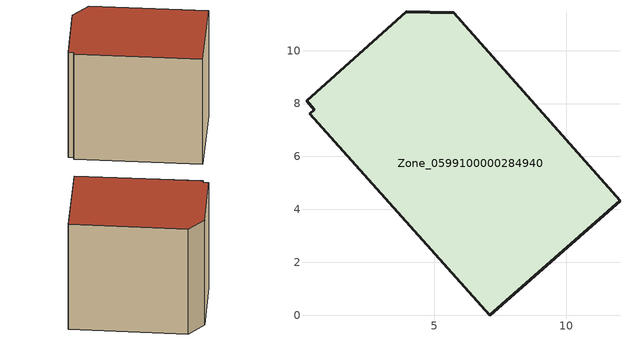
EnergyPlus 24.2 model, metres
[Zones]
Zone_0599100000284940
 floor ground (C_G): 0.18,8.11 3.94,11.47 5.74,11.43 12.03,4.33 7.1,0 0.3,7.61 0.48,7.76 z0
 wall outside (C_F): 7.1,0 12.03,4.33 5.74,11.43 3.94,11.47 0.18,8.11 0.48,7.76 0.3,7.61 7.1,0 z0:10.15
 roof outside (C_R): 3.94,11.47 0.18,8.11 0.48,7.76 0.3,7.61 7.1,0 12.03,4.33 5.74,11.43 z10.15
[BUILDING]
Pand.0599100000284940: North Axis=0; Terrain=City; Loads Convergence Tolerance Value=0.04; Temperature Convergence Tolerance Value=0.4; Solar Distribution=FullExterior; Maximum Number of Warmup Days=25; Minimum Number of Warmup Days=1
[Site:Location]
Rotterdam.The.Hague.AP_ZH_NLD Design_Conditions: Latitude=51.96; Longitude=4.45; Time Zone=1; Elevation=-4.5
[SITE:GROUNDTEMPERATURE:BUILDINGSURFACE]
18, 18, 18, 18, 18, 18, 18, 18, 18, 18, 18, 18
[MATERIAL] Thermal Absorptance=0.9; Solar Absorptance=0.7; Visible Absorptance=0.7
Name | Roughness | Thickness | Conductivity | Density | Specific Heat
G.TI.1946 | MediumSmooth | 0.15 | 1 | 540 | 1210
F.TI.1946 | Rough | 0.3 | 0.857143 | 1920 | 840
R.TI.1946 | MediumRough | 0.2 | 0.1 | 1500 | 1000
[CONSTRUCTION]
C_G: G.TI.1946
C_F: F.TI.1946
C_R: R.TI.1946
[ZONE]
Zone_0599100000284940: Type=1; Multiplier=1; Ceiling Height=Autocalculate; Volume=Autocalculate; Floor Area=autocalculate; Part of Total Floor Area=Yes
[ZONEINFILTRATION:DESIGNFLOWRATE]
Infil_Zone_0599100000284940: Zone or ZoneList or Space or SpaceList=Zone_0599100000284940; Schedule=AlwaysOn; Design Flow Rate Calculation Method=Flow/Area; Flow Rate per Floor Area=0.003; Constant Term Coefficient=1; Temperature Term Coefficient=0; Velocity Term Coefficient=0; Velocity Squared Term Coefficient=0
[HVACTEMPLATE:ZONE:IDEALLOADSAIRSYSTEM]
Zone_0599100000284940: Maximum Heating Supply Air Temperature=50; Minimum Cooling Supply Air Temperature=13; Maximum Heating Supply Air Humidity Ratio=0.0156; Minimum Cooling Supply Air Humidity Ratio=0.0077; Heating Limit=NoLimit; Cooling Limit=NoLimit; Dehumidification Control Type=ConstantSensibleHeatRatio; Cooling Sensible Heat Ratio=0.7; Dehumidification Setpoint=60; Humidification Control Type=None; Humidification Setpoint=30; Outdoor Air Method=None; Outdoor Air Flow Rate per Person=0.00944; Outdoor Air Flow Rate per Zone Floor Area=0; Outdoor Air Flow Rate per Zone=0; Demand Controlled Ventilation Type=None; Outdoor Air Economizer Type=NoEconomizer; Heat Recovery Type=None; Sensible Heat Recovery Effectiveness=0.7; Latent Heat Recovery Effectiveness=0.65
[ZONECONTROL:THERMOSTAT]
ThermostatControl_Zone_0599100000284940: Zone or ZoneList=Zone_0599100000284940; Control Type Schedule=DualSetpointControlType; Control 1=Thermostat_Zone_0599100000284940; Temperature Difference Between Cutout And Setpoint=0
[THERMOSTATSETPOINT:DUALSETPOINT]
Thermostat_Zone_0599100000284940: Heating Setpoint Temperature Schedule=HeatingSetpoint_Zone_0599100000284940; Cooling Setpoint Temperature Schedule=CoolingSetpoint_Zone_0599100000284940
[SCHEDULE:COMPACT]
HeatingSetpoint_Zone_0599100000284940: Through: 12/31, For: AllDays, Until: 24:00, 21
CoolingSetpoint_Zone_0599100000284940: Through: 12/31, For: AllDays, Until: 24:00, 24
DualSetpointControlType: Through: 12/31, For: AllDays, Until: 24:00, 4
AlwaysOn: Through: 12/31, For: AllDays, Until: 24:00, 1
